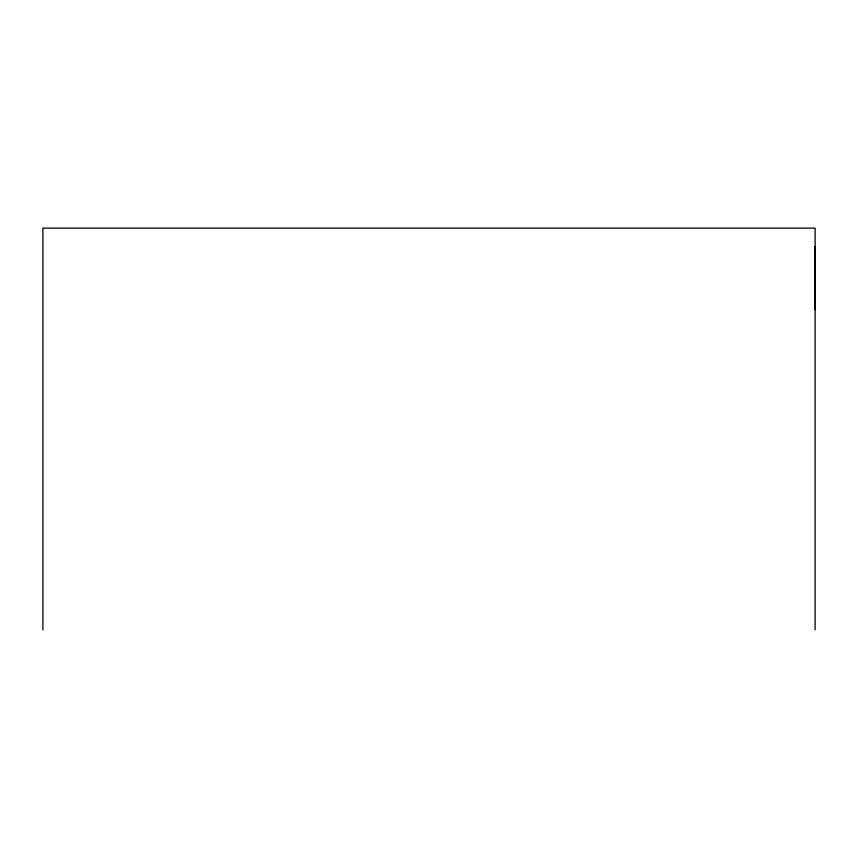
<?xml version="1.0" encoding="UTF-8"?>
<svg xmlns="http://www.w3.org/2000/svg" width="858" height="858" viewBox="0 0 858 858"><rect width="100%" height="100%" fill="white"/><g stroke="black" fill="none" stroke-linecap="round" stroke-linejoin="round"><path stroke-width="1.29" d="M815.1 309.738L815.1 246.482M815.1 629.869L815.1 228.131L42.9 228.131L42.9 629.869"/></g></svg>
